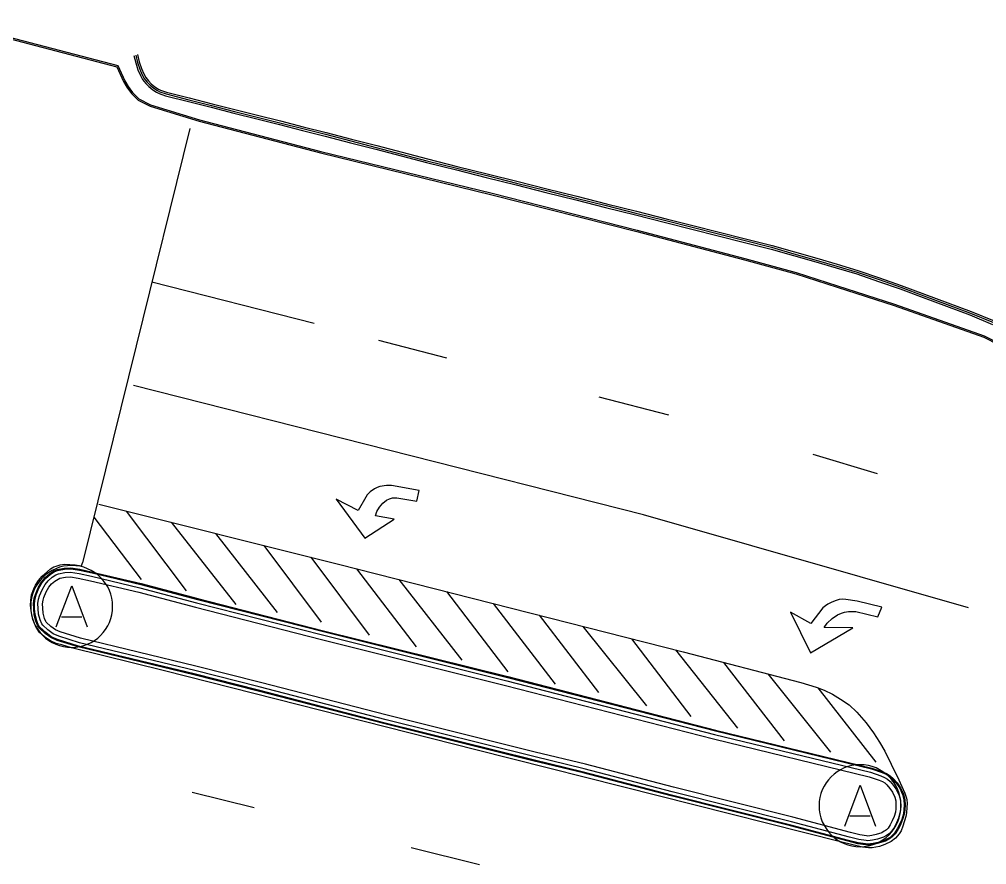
# Model space of a CAD drawing. Header units: metres. Extents: x 585772 to 587013, y 4140825 to 4141582.
# Drawn here: x 585936.07 to 585967.04, y 4140906.16 to 4140933.24 of the extents above; entities that cross this region are included whole.
import ezdxf

# ---------------------------------------------------------------- set-up
doc = ezdxf.new("R2010")
doc.units = ezdxf.units.M
doc.header["$MEASUREMENT"] = 0
for name, color, linetype, lineweight in [('BACK_OF_CURB', 5, 'Continuous', 30), ('BOTTOM_OF_CURB', 3, 'Continuous', 30), ('GUTTER', 30, 'Continuous', 30), ('MISCE_SYMBOL', 6, 'Continuous', 30), ('PAINT_STRIPE', 4, 'Continuous', 30), ('TOP_OF_CURB', 1, 'Continuous', 30)]:
    doc.layers.add(name, color=color, linetype=linetype, lineweight=lineweight)
doc.layers.add('PAVED_ROAD', color=140, linetype='Continuous', lineweight=30, true_color=0x38a9ff)

# ---------------------------------------------------------------- blocks, each defined once
blk = doc.blocks.new('SYM213')
at = {"color": 0, "linetype": 'ByBlock', "lineweight": -2}
blk.add_line((-0.125, -0.125), (0.125, -0.125), dxfattribs=at)
at = {"color": 0, "linetype": 'ByBlock', "lineweight": -2, "flags": 128}
blk.add_lwpolyline([(0, -0.5, 1), (0, 0.5, 1), (0, -0.5)], format="xyb", dxfattribs=at)
blk.add_lwpolyline([(-0.1875, -0.25), (0, 0.25), (0.1875, -0.25)], dxfattribs=at)
blk = doc.blocks.new('SYM213_1')
at = {"layer": 'MISCE_SYMBOL', "xscale": 26.246667, "yscale": 26.246667, "zscale": 26.246667}
blk.add_blockref('SYM213', (0, 0), dxfattribs=at)
blk = doc.blocks.new('SYM005')
at = {"layer": 'MISCE_SYMBOL', "xscale": 0.5, "yscale": 0.5, "zscale": 0.5}
blk.add_blockref('SYM213_1', (0, 0), dxfattribs=at)

msp = doc.modelspace()

# ---------------------------------------------------------------- linework, layer by layer
at = {"layer": 'BACK_OF_CURB'}
msp.add_polyline3d([(585939.851246, 4140932.104784, -18.635872), (585939.906051, 4140931.872895, -18.624575), (585939.97645, 4140931.657205, -18.619985), (585940.050197, 4140931.487948, -18.601052), (585940.111363, 4140931.377802, -18.577868), (585940.203902, 4140931.264183, -18.573496), (585940.291714, 4140931.167967, -18.547), (585940.408847, 4140931.075895, -18.547), (585940.518285, 4140931.004309, -18.547), (585940.588047, 4140930.969765, -18.547), (585940.780547, 4140930.90625, -18.547), (585941.506742, 4140930.720612, -18.519954), (585942.236915, 4140930.533957, -18.509992), (585942.966854, 4140930.347362, -18.517795), (585943.6966, 4140930.163963, -18.513029), (585944.426582, 4140929.980505, -18.516515), (585945.156564, 4140929.797047, -18.504295), (585945.887062, 4140929.613458, -18.53729), (585946.699026, 4140929.401711, -18.509478), (585947.510473, 4140929.190098, -18.507478), (585948.321921, 4140928.978485, -18.506904), (585949.132827, 4140928.767013, -18.508064), (585950.088292, 4140928.527341, -18.515266), (585951.0443, 4140928.287532, -18.491472), (585952.000308, 4140928.047723, -18.491394), (585952.956316, 4140927.807914, -18.489721), (585953.912324, 4140927.568106, -18.482068), (585954.868332, 4140927.328297, -18.469066), (585955.824339, 4140927.088488, -18.464816), (585956.78044, 4140926.848656, -18.463583), (585957.626716, 4140926.634941, -18.46069), (585958.4729, 4140926.421249, -18.452564), (585959.319083, 4140926.207558, -18.469336), (585960.167145, 4140925.993392, -18.452478), (585960.884835, 4140925.787295, -18.44153), (585961.601029, 4140925.581628, -18.435233), (585962.257645, 4140925.388554, -18.433572), (585962.916619, 4140925.194787, -18.432638), (585963.612499, 4140924.953885, -18.43575), (585964.306979, 4140924.713468, -18.439), (585965.053345, 4140924.436059, -18.438), (585965.79844, 4140924.159122, -18.439), (585966.545769, 4140923.881356, -18.444), (585967.276633, 4140923.576169, -18.4535)], dxfattribs=at)
msp.add_polyline3d([(585941.705732, 4140914.404716, -18.239484), (585945.739131, 4140913.370966, -18.250189), (585951.635674, 4140911.899703, -18.265078), (585958.291319, 4140910.186788, -18.278234), (585963.28104, 4140908.973883, -18.285595), (585963.601461, 4140908.865584, -18.284), (585963.702606, 4140908.822218, -18.284), (585963.77695, 4140908.775732, -18.284), (585963.840896, 4140908.718155, -18.284), (585963.942968, 4140908.601927, -18.284), (585964.027705, 4140908.476608, -18.285), (585964.099494, 4140908.319901, -18.286), (585964.130689, 4140908.198295, -18.287), (585964.136453, 4140908.072579, -18.287), (585964.130877, 4140907.94411, -18.287), (585964.116927, 4140907.839441, -18.288), (585964.075296, 4140907.695754, -18.288), (585964.01614, 4140907.555935, -18.288), (585963.954865, 4140907.435827, -18.288), (585963.884069, 4140907.330255, -18.288), (585963.827755, 4140907.270058, -18.288), (585963.799811, 4140907.248067, -18.288), (585963.761621, 4140907.22578, -18.288), (585963.680538, 4140907.17993, -18.289), (585963.499977, 4140907.122279, -18.289), (585963.360868, 4140907.090468, -18.288), (585963.235576, 4140907.073529, -18.288), (585963.196648, 4140907.078397, -18.288), (585962.974884, 4140907.108264, -18.288), (585962.681859, 4140907.187022, -18.289), (585960.832221, 4140907.676172, -18.283743), (585957.009864, 4140908.636923, -18.266), (585954.192679, 4140909.376823, -18.252449), (585952.577701, 4140909.762975, -18.247), (585947.843549, 4140910.945461, -18.228), (585943.783206, 4140911.996254, -18.211488), (585941.721275, 4140912.518363, -18.19965), (585938.028471, 4140913.411965, -18.177538), (585937.378016, 4140913.612537, -18.174), (585937.220507, 4140913.682165, -18.176), (585937.073817, 4140913.791291, -18.181666), (585936.92748, 4140913.922678, -18.185), (585936.913425, 4140913.943769, -18.185), (585936.870806, 4140914.045445, -18.187), (585936.829588, 4140914.210392, -18.193), (585936.81391, 4140914.371154, -18.196), (585936.810152, 4140914.51029, -18.199), (585936.828055, 4140914.633679, -18.201), (585936.851257, 4140914.719897, -18.203), (585936.927421, 4140914.894386, -18.205), (585937.013395, 4140915.048644, -18.208), (585937.096297, 4140915.149646, -18.211), (585937.203146, 4140915.242291, -18.214), (585937.30381, 4140915.306072, -18.216), (585937.364192, 4140915.329711, -18.217), (585937.541711, 4140915.363719, -18.218), (585937.701061, 4140915.374589, -18.219), (585937.94909, 4140915.338568, -18.221), (585938.343263, 4140915.248944, -18.223), (585939.891762, 4140914.881183, -18.233)], close=True, dxfattribs=at)
at = {"layer": 'BOTTOM_OF_CURB'}
msp.add_polyline3d([(585939.734463, 4140932.077184, -18.679), (585939.790419, 4140931.840421, -18.675), (585939.86415, 4140931.614525, -18.672), (585939.942489, 4140931.43473, -18.67), (585940.011611, 4140931.310257, -18.669), (585940.112991, 4140931.185783, -18.668), (585940.209762, 4140931.07975, -18.667), (585940.33879, 4140930.978328, -18.667), (585940.458603, 4140930.899956, -18.667), (585940.542396, 4140930.858464, -18.667), (585940.746848, 4140930.791006, -18.667), (585941.477022, 4140930.604351, -18.66925), (585942.207195, 4140930.417696, -18.668), (585942.937369, 4140930.231041, -18.667), (585943.667351, 4140930.047582, -18.664), (585944.397333, 4140929.864124, -18.661), (585945.127315, 4140929.680666, -18.66), (585945.857297, 4140929.497208, -18.65729), (585946.668744, 4140929.285595, -18.657), (585947.480192, 4140929.073982, -18.655), (585948.291639, 4140928.862369, -18.651), (585949.103087, 4140928.650756, -18.642105), (585950.059095, 4140928.410947, -18.616095), (585951.015103, 4140928.171138, -18.612595), (585951.971111, 4140927.931329, -18.631688), (585952.927119, 4140927.69152, -18.630595), (585953.883127, 4140927.451712, -18.619239), (585954.839135, 4140927.211903, -18.6245), (585955.795143, 4140926.972094, -18.62025), (585956.751151, 4140926.732285, -18.614), (585957.597334, 4140926.518594, -18.61), (585958.443518, 4140926.304902, -18.601874), (585959.289702, 4140926.09121, -18.589336), (585960.135885, 4140925.877519, -18.572478), (585960.851713, 4140925.671957, -18.56153), (585961.567542, 4140925.466394, -18.555233), (585962.223793, 4140925.273428, -18.553572), (585962.880044, 4140925.080461, -18.552638), (585963.573243, 4140924.840488, -18.55575), (585964.266442, 4140924.600514, -18.559), (585965.011537, 4140924.323577, -18.558), (585965.756633, 4140924.046641, -18.559), (585966.501729, 4140923.769704, -18.564), (585967.230394, 4140923.465436, -18.5735)], dxfattribs=at)
msp.add_polyline3d([(585941.771034, 4140914.656383, -18.361332), (585945.802879, 4140913.623032, -18.374), (585951.699548, 4140912.151736, -18.391968), (585958.354429, 4140910.439018, -18.408934), (585963.35351, 4140909.223838, -18.422913), (585963.694461, 4140909.108601, -18.422), (585963.823469, 4140909.053287, -18.42), (585963.934048, 4140908.984144, -18.418), (585964.026197, 4140908.901173, -18.415), (585964.149158, 4140908.76116, -18.411), (585964.255129, 4140908.604437, -18.407), (585964.34556, 4140908.407039, -18.403), (585964.389189, 4140908.236957, -18.399), (585964.396712, 4140908.072897, -18.399), (585964.39013, 4140907.921254, -18.4), (585964.372076, 4140907.785791, -18.402), (585964.320742, 4140907.608617, -18.407), (585964.251967, 4140907.446062, -18.411), (585964.17943, 4140907.303879, -18.413), (585964.088301, 4140907.167986, -18.415), (585964.0041, 4140907.077978, -18.419), (585963.94643, 4140907.032597, -18.421), (585963.891141, 4140907.00033, -18.421), (585963.78517, 4140906.940407, -18.422), (585963.56862, 4140906.871264, -18.424), (585963.407359, 4140906.834388, -18.425), (585963.236884, 4140906.811341, -18.425), (585963.163164, 4140906.82056, -18.425), (585962.923577, 4140906.852826, -18.425), (585962.614878, 4140906.935797, -18.423), (585960.767292, 4140907.424404, -18.414), (585956.945149, 4140908.385102, -18.395), (585954.129417, 4140909.124621, -18.378674), (585952.515964, 4140909.510408, -18.372), (585947.779474, 4140910.693477, -18.354), (585943.718725, 4140911.744376, -18.339194), (585941.658787, 4140912.26598, -18.335), (585937.959523, 4140913.161145, -18.33289), (585937.286836, 4140913.368573, -18.33), (585937.088716, 4140913.456153, -18.329), (585936.909025, 4140913.589829, -18.327), (585936.729335, 4140913.751161, -18.326), (585936.68326, 4140913.820304, -18.325), (585936.623363, 4140913.963198, -18.325), (585936.572682, 4140914.166017, -18.325), (585936.554252, 4140914.355006, -18.325), (585936.549644, 4140914.525558, -18.326), (585936.57297, 4140914.686314, -18.327), (585936.605222, 4140914.806161, -18.328), (585936.694175, 4140915.009952, -18.329), (585936.797635, 4140915.195582, -18.331), (585936.909313, 4140915.331644, -18.333), (585937.047537, 4140915.451491, -18.336), (585937.18576, 4140915.539072, -18.341), (585937.291731, 4140915.580557, -18.342), (585937.508281, 4140915.622043, -18.345), (585937.711009, 4140915.635871, -18.347), (585937.996671, 4140915.594386, -18.351), (585938.402126, 4140915.502196, -18.353), (585939.954836, 4140915.133436, -18.357378)], close=True, dxfattribs=at)
at = {"layer": 'GUTTER'}
msp.add_polyline3d([(585933.577166, 4140933.236506, -18.672071), (585939.221289, 4140931.752778, -18.639651), (585939.443148, 4140931.26752, -18.635), (585939.547967, 4140931.090054, -18.631), (585939.693102, 4140930.888388, -18.628), (585939.894678, 4140930.686722, -18.625), (585940.269609, 4140930.496652, -18.626), (585941.835853, 4140930.016688, -18.624046), (585945.723243, 4140929.007351, -18.615747), (585951.202451, 4140927.66451, -18.6034), (585955.850034, 4140926.484009, -18.590147), (585959.300004, 4140925.578782, -18.577541), (585960.940327, 4140925.13058, -18.574927), (585962.266696, 4140924.700686, -18.576209), (585964.091335, 4140924.117494, -18.578717), (585966.964546, 4140923.097569, -18.588007), (585971.710019, 4140920.671279, -18.605197), (585974.168519, 4140919.295572, -18.616351), (585975.106855, 4140918.900308, -18.621217), (585977.622017, 4140918.056841, -18.626392), (585989.282477, 4140915.099413, -18.642571), (585997.3011, 4140913.202937, -18.653698)], dxfattribs=at)
at = {"layer": 'PAINT_STRIPE', "extrusion": (-0.9709218389669378, 0.2393967055261612, 5.291099609e-07), "elevation": 422421.518843, "flags": 128}
msp.add_lwpolyline([(-4160791.591476, -18.836507), (-4160784.42188, -18.71077), (-4160777.252284, -18.584507)], dxfattribs=at)
at = {"layer": 'PAINT_STRIPE', "extrusion": (0.0019860982009714, -0.0005048944291926, 0.9999979002455711), "elevation": -945.530844, "flags": 128}
msp.add_lwpolyline([(585939.189602, 4140924.87418), (585944.391902, 4140923.551684)], dxfattribs=at)
at = {"layer": 'PAINT_STRIPE', "extrusion": (-0.000430452393472, 0.0001115183281909, 0.999999901137195), "elevation": 191.018275, "flags": 128}
msp.add_lwpolyline([(585947.504425, 4140922.964243), (585949.681444, 4140922.400238)], dxfattribs=at)
at = {"layer": 'PAINT_STRIPE', "extrusion": (-0.0029409857287644, 0.0007648930019491, 0.9999953827601599), "elevation": 1425.542511, "flags": 128}
msp.add_lwpolyline([(585952.03424, 4140921.269962), (585954.263597, 4140920.690152)], dxfattribs=at)
at = {"layer": 'PAINT_STRIPE', "extrusion": (-0.0004461536933846, 0.0001341344686503, 0.9999998914774073), "elevation": 275.490137, "flags": 128}
msp.add_lwpolyline([(585961.407208, 4140919.3085), (585963.462788, 4140918.690497)], dxfattribs=at)
at = {"layer": 'PAINT_STRIPE', "extrusion": (-0.0195243978523643, 0.0260077511306971, 0.9994710574947262), "elevation": 96237.431528, "flags": 128}
msp.add_lwpolyline([(-2954655.533959, -2958254.846507), (-2954655.533959, -2958251.648558)], dxfattribs=at)
at = {"layer": 'PAINT_STRIPE', "extrusion": (-0.0256420574249542, 0.0337281080381246, 0.9991020466494822), "elevation": 124622.248773, "flags": 128}
msp.add_lwpolyline([(-2972582.526287, -2939173.738387), (-2972582.526287, -2939171.236536)], dxfattribs=at)
at = {"layer": 'PAINT_STRIPE', "extrusion": (-0.0199082623928917, 0.0253227449190461, 0.9994810751976551), "elevation": 93175.91581, "flags": 128}
msp.add_lwpolyline([(-3019918.869146, -2891700.136363), (-3019918.869146, -2891696.783523)], dxfattribs=at)
at = {"layer": 'PAINT_STRIPE', "extrusion": (-0.0185248552024107, 0.0238439663756793, 0.9995440435554629), "elevation": 87862.973507, "flags": 128}
msp.add_lwpolyline([(-3003236.162603, -2909187.650397), (-3003236.162603, -2909184.437886)], dxfattribs=at)
at = {"layer": 'PAINT_STRIPE', "extrusion": (-0.017685057705601, 0.0237410457054766, 0.9995617046899905), "elevation": 87928.822719, "flags": 128}
msp.add_lwpolyline([(-2943628.608394, -2969484.448219), (-2943628.608394, -2969481.374313)], dxfattribs=at)
at = {"layer": 'PAINT_STRIPE', "extrusion": (-0.0170789241007118, 0.0227890269822093, 0.9995944030459385), "elevation": 84341.716182, "flags": 128}
msp.add_lwpolyline([(-2952237.150015, -2961030.172703), (-2952237.150015, -2961027.047547)], dxfattribs=at)
at = {"layer": 'PAINT_STRIPE', "extrusion": (-0.016899225319366, 0.0222434795086148, 0.9996097457522886), "elevation": 82187.904297, "flags": 128}
msp.add_lwpolyline([(-2971619.489758, -2941638.79731), (-2971619.489758, -2941635.647124)], dxfattribs=at)
at = {"layer": 'PAINT_STRIPE', "extrusion": (-0.0166981507844788, 0.0214023102478818, 0.9996314885378673), "elevation": 78822.477991, "flags": 128}
msp.add_lwpolyline([(-3009183.002792, -2903294.587062), (-3009183.002792, -2903291.308454)], dxfattribs=at)
at = {"layer": 'PAINT_STRIPE', "extrusion": (-0.0176442207475703, 0.0231503863393229, 0.9995762807742845), "elevation": 85506.725926, "flags": 128}
msp.add_lwpolyline([(-2976124.640049, -2936985.541712), (-2976124.640049, -2936982.312327)], dxfattribs=at)
at = {"layer": 'PAINT_STRIPE', "extrusion": (-0.0179637340221658, 0.0233982568994078, 0.9995648182254367), "elevation": 86345.880616, "flags": 128}
msp.add_lwpolyline([(-2986452.995811, -2926457.728403), (-2986452.995811, -2926454.474024)], dxfattribs=at)
at = {"layer": 'PAINT_STRIPE', "extrusion": (-0.0163328470390689, 0.0213717788404327, 0.9996381771305026), "elevation": 78909.997043, "flags": 128}
msp.add_lwpolyline([(-2979964.353508, -2933273.977119), (-2979964.353508, -2933270.854237)], dxfattribs=at)
at = {"layer": 'PAINT_STRIPE', "extrusion": (-0.0163006242874704, 0.0203631236855299, 0.9996597585386773), "elevation": 74752.094221, "flags": 128}
msp.add_lwpolyline([(-3045230.674411, -2865570.015083), (-3045230.674411, -2865566.756361)], dxfattribs=at)
at = {"layer": 'PAINT_STRIPE', "extrusion": (-0.0152672438778133, 0.0199534857051727, 0.9996843350141029), "elevation": 73661.300064, "flags": 128}
msp.add_lwpolyline([(-2981663.167375, -2931683.229062), (-2981663.167375, -2931680.084695)], dxfattribs=at)
at = {"layer": 'PAINT_STRIPE', "extrusion": (-0.0143710276498869, 0.018162309409519, 0.9997317660658779), "elevation": 66769.308357, "flags": 128}
msp.add_lwpolyline([(-3028965.228304, -2882952.993271), (-3028965.228304, -2882949.798137)], dxfattribs=at)
at = {"layer": 'PAINT_STRIPE', "extrusion": (-0.0134829474455857, 0.0173906019506598, 0.9997578592299105), "elevation": 64094.082705, "flags": 128}
msp.add_lwpolyline([(-3000303.743503, -2912829.270601), (-3000303.743503, -2912826.089516)], dxfattribs=at)
at = {"layer": 'PAINT_STRIPE', "extrusion": (-0.0145752406166707, 0.0182297773799207, 0.9997275816829526), "elevation": 66928.965339, "flags": 128}
msp.add_lwpolyline([(-3043541.937413, -2867555.851176), (-3043541.937413, -2867552.637828)], dxfattribs=at)
at = {"layer": 'PAINT_STRIPE', "extrusion": (-0.014452143999934, 0.0185027697180756, 0.999724353532795), "elevation": 68131.499092, "flags": 128}
msp.add_lwpolyline([(-3010773.358089, -2901913.78627), (-3010773.358089, -2901910.762164)], dxfattribs=at)
at = {"layer": 'PAINT_STRIPE', "extrusion": (0.0094520219682701, -0.0023478576078089, 0.999952572297989), "elevation": -4202.315779, "flags": 128}
msp.add_lwpolyline([(585915.594321, 4140910.029213), (585917.587306, 4140909.534184)], dxfattribs=at)
at = {"layer": 'PAINT_STRIPE', "extrusion": (0.0047149553429929, -0.0011897927903856, 0.9999881767247198), "elevation": -2182.548207, "flags": 128}
msp.add_lwpolyline([(585942.183039, 4140907.044892), (585944.376376, 4140906.491422)], dxfattribs=at)
at = {"layer": 'PAINT_STRIPE'}
for points in [[(585966.462139, 4140914.380508, -18.499), (585956.051036, 4140917.358822, -18.490922), (585947.888093, 4140919.434765, -18.4875), (585939.725151, 4140921.510708, -18.481)], [(585946.919077, 4140917.502399, -18.449), (585946.214137, 4140917.86194, -18.452), (585947.131019, 4140916.612765, -18.449806), (585948.066331, 4140917.221219, -18.451), (585947.467363, 4140917.331847, -18.45), (585947.518045, 4140917.470132, -18.452), (585947.600979, 4140917.608417, -18.454), (585947.70695, 4140917.737483, -18.456), (585947.826744, 4140917.834283, -18.459), (585947.918893, 4140917.875768, -18.461), (585948.015649, 4140917.908035, -18.462), (585948.149265, 4140917.908035, -18.465), (585948.793444, 4140917.805761, -18.469826), (585948.867163, 4140918.146865, -18.471245), (585947.982533, 4140918.308197, -18.471), (585947.82588, 4140918.303588, -18.47), (585947.613937, 4140918.271321, -18.468), (585947.521788, 4140918.243664, -18.467), (585947.438854, 4140918.197569, -18.465), (585947.296023, 4140918.105379, -18.462), (585947.199267, 4140918.008579, -18.459), (585947.1578, 4140917.930218, -18.457), (585946.918443, 4140917.502722, -18.446)], [(585938.608931, 4140917.704763, -18.404), (585946.286954, 4140915.786058, -18.416744), (585957.324886, 4140912.971381, -18.43), (585961.093706, 4140911.992366, -18.434), (585961.580943, 4140911.838441, -18.433), (585961.836327, 4140911.743617, -18.434), (585962.09961, 4140911.617185, -18.434), (585962.362893, 4140911.456511, -18.434), (585962.637817, 4140911.276329, -18.43), (585962.882012, 4140911.045854, -18.428), (585963.181496, 4140910.695532, -18.427), (585963.421083, 4140910.382086, -18.426), (585963.609989, 4140910.077859, -18.426274), (585963.78392, 4140909.790629, -18.429), (585963.979736, 4140909.375774, -18.43), (585964.228539, 4140908.873338, -18.432), (585964.421475, 4140908.450272, -18.433), (585964.476107, 4140908.28894, -18.433), (585964.488283, 4140908.233749, -18.433), (585964.498815, 4140908.123121, -18.433), (585964.488283, 4140907.986153, -18.433), (585964.475119, 4140907.820211, -18.433), (585964.451424, 4140907.704315, -18.433), (585964.358781, 4140907.393997, -18.433), (585964.298226, 4140907.235957, -18.432), (585964.235038, 4140907.143767, -18.432), (585964.121827, 4140907.004165, -18.431), (585963.977021, 4140906.898805, -18.431), (585963.779559, 4140906.806615, -18.43), (585963.611058, 4140906.743399, -18.429), (585963.489948, 4140906.717059, -18.429), (585963.377066, 4140906.699444, -18.428), (585963.255956, 4140906.69681, -18.428), (585963.05981, 4140906.715248, -18.428), (585962.354871, 4140906.885799, -18.426381), (585950.683973, 4140909.839121, -18.382694), (585940.718702, 4140912.365396, -18.345907), (585937.738342, 4140913.107196, -18.336), (585937.426764, 4140913.199386, -18.335), (585937.247073, 4140913.240872, -18.332), (585937.062775, 4140913.323843, -18.331), (585936.869263, 4140913.452909, -18.33), (585936.703394, 4140913.609632, -18.329), (585936.583601, 4140913.807841, -18.329), (585936.500667, 4140914.006049, -18.328), (585936.463807, 4140914.158163, -18.327), (585936.44077, 4140914.296448, -18.328), (585936.425796, 4140914.460949, -18.328), (585936.430403, 4140914.626891, -18.329), (585936.456443, 4140914.796335, -18.33), (585936.526071, 4140914.989899, -18.331), (585936.585881, 4140915.109082, -18.332), (585936.674598, 4140915.255759, -18.333), (585936.800974, 4140915.397995, -18.335), (585936.958943, 4140915.540231, -18.337), (585937.066889, 4140915.632421, -18.338), (585937.169569, 4140915.693003, -18.339), (585937.245921, 4140915.724611, -18.34), (585937.369664, 4140915.758853, -18.341), (585937.506571, 4140915.779925, -18.343), (585937.849661, 4140915.766097, -18.346), (585938.054364, 4140915.735147, -18.348), (585938.088722, 4140915.821277, -18.348)]]:
    msp.add_polyline3d(points, dxfattribs=at)
msp.add_polyline3d([(585961.404823, 4140913.885497, -18.455128), (585960.75978, 4140914.245038, -18.455), (585961.395608, 4140912.940549, -18.455541), (585962.754805, 4140913.747212, -18.461), (585961.833315, 4140913.756431, -18.453), (585961.935337, 4140913.894716, -18.454), (585962.090674, 4140914.047488, -18.456), (585962.267074, 4140914.16075, -18.459), (585962.388184, 4140914.216064, -18.46), (585962.488231, 4140914.247672, -18.461), (585962.614818, 4140914.265663, -18.462), (585962.846507, 4140914.265663, -18.464), (585963.558593, 4140914.099721, -18.473), (585963.681019, 4140914.401973, -18.474028), (585962.888538, 4140914.599523, -18.47), (585962.530967, 4140914.656483, -18.469), (585962.417756, 4140914.659117, -18.468), (585962.317708, 4140914.648581, -18.467), (585962.191333, 4140914.609071, -18.465), (585962.064957, 4140914.559025, -18.463), (585961.957011, 4140914.506345, -18.462), (585961.878026, 4140914.451031, -18.46), (585961.796409, 4140914.387815, -18.459)], close=True, dxfattribs=at)
at = {"layer": 'PAVED_ROAD'}
msp.add_polyline3d([(585933.56533, 4140933.19148, -18.668214), (585939.18812, 4140931.71336, -18.636665), (585939.401822, 4140931.245943, -18.633), (585939.508952, 4140931.064566, -18.629), (585939.657514, 4140930.858138, -18.626), (585939.867002, 4140930.648556, -18.623), (585940.252135, 4140930.453315, -18.623), (585941.823177, 4140929.97188, -18.623), (585945.711851, 4140928.96221, -18.616011), (585951.191179, 4140927.619339, -18.601342), (585955.838395, 4140926.438931, -18.585807), (585959.28796, 4140925.533811, -18.574418), (585960.927007, 4140925.085958, -18.572275), (585962.252432, 4140924.656369, -18.573839), (585964.076457, 4140924.073373, -18.576714), (585966.946082, 4140923.054722, -18.586448), (585971.688047, 4140920.630225, -18.604), (585974.148052, 4140919.253676, -18.613742), (585975.090394, 4140918.856724, -18.618499), (585977.608874, 4140918.012144, -18.623546), (585989.271396, 4140915.054194, -18.63945), (585997.290385, 4140913.157631, -18.652899)], dxfattribs=at)
msp.add_polyline3d([(585941.778316, 4140914.684448, -18.365487), (585945.809988, 4140913.651141, -18.378), (585951.706671, 4140912.179842, -18.39664), (585958.361467, 4140910.467146, -18.414362), (585963.361591, 4140909.251712, -18.424172), (585963.704832, 4140909.135701, -18.423), (585963.836947, 4140909.079055, -18.422), (585963.951567, 4140909.007386, -18.421), (585964.046861, 4140908.921583, -18.42), (585964.172152, 4140908.778917, -18.418), (585964.280491, 4140908.618692, -18.416), (585964.373, 4140908.416756, -18.415), (585964.418016, 4140908.241269, -18.415), (585964.425735, 4140908.072932, -18.416), (585964.41904, 4140907.918705, -18.417), (585964.400529, 4140907.779808, -18.419), (585964.348114, 4140907.5989, -18.421), (585964.278265, 4140907.433809, -18.423), (585964.204472, 4140907.289165, -18.425), (585964.111077, 4140907.149891, -18.427), (585964.023766, 4140907.056559, -18.428), (585963.962781, 4140907.008568, -18.428), (585963.905585, 4140906.975189, -18.429), (585963.796838, 4140906.913696, -18.429), (585963.576275, 4140906.843272, -18.43), (585963.412544, 4140906.805831, -18.43), (585963.237029, 4140906.782102, -18.43), (585963.159431, 4140906.791807, -18.43), (585962.917856, 4140906.824341, -18.428), (585962.607409, 4140906.907782, -18.425), (585960.760051, 4140907.396328, -18.416), (585956.937932, 4140908.35702, -18.394497), (585954.122362, 4140909.096496, -18.378037), (585952.509079, 4140909.482243, -18.371), (585947.772329, 4140910.665377, -18.355), (585943.711534, 4140911.716288, -18.341008), (585941.651818, 4140912.237835, -18.3364), (585937.951834, 4140913.133175, -18.335), (585937.276668, 4140913.341367, -18.334), (585937.074019, 4140913.430949, -18.333), (585936.890648, 4140913.567363, -18.332), (585936.707238, 4140913.732035, -18.33), (585936.657593, 4140913.806536, -18.33), (585936.59577, 4140913.954027, -18.329), (585936.544032, 4140914.161068, -18.329), (585936.525296, 4140914.353205, -18.328), (585936.520594, 4140914.52726, -18.329), (585936.544523, 4140914.692184, -18.329), (585936.577785, 4140914.815781, -18.33), (585936.668165, 4140915.022839, -18.331), (585936.773574, 4140915.211968, -18.334), (585936.888462, 4140915.35194, -18.336), (585937.030184, 4140915.47482, -18.339), (585937.172596, 4140915.565055, -18.342), (585937.283651, 4140915.608531, -18.344), (585937.504553, 4140915.65085, -18.347), (585937.712118, 4140915.665009, -18.35), (585938.001977, 4140915.622914, -18.352), (585938.40869, 4140915.530437, -18.356), (585939.96187, 4140915.161566, -18.362)], close=True, dxfattribs=at)
at = {"layer": 'TOP_OF_CURB'}
msp.add_polyline3d([(585939.792855, 4140932.090984, -18.636356), (585939.848235, 4140931.856658, -18.625471), (585939.9203, 4140931.635865, -18.62059), (585939.996343, 4140931.461339, -18.605296), (585940.061487, 4140931.344029, -18.582996), (585940.158446, 4140931.224983, -18.575206), (585940.250738, 4140931.123859, -18.547), (585940.373818, 4140931.027111, -18.547), (585940.488444, 4140930.952132, -18.547), (585940.565221, 4140930.914115, -18.547), (585940.763697, 4140930.848628, -18.547), (585941.491882, 4140930.662482, -18.519347), (585942.222055, 4140930.475826, -18.509884), (585942.952112, 4140930.289201, -18.517652), (585943.681976, 4140930.105773, -18.512529), (585944.411957, 4140929.922314, -18.516515), (585945.141939, 4140929.738856, -18.504636), (585945.87218, 4140929.555333, -18.53729), (585946.683885, 4140929.343653, -18.508983), (585947.495333, 4140929.13204, -18.506983), (585948.30678, 4140928.920427, -18.506405), (585949.117957, 4140928.708885, -18.507761), (585950.073693, 4140928.469144, -18.515266), (585951.029701, 4140928.229335, -18.491276), (585951.985709, 4140927.989526, -18.491199), (585952.941717, 4140927.749717, -18.490006), (585953.897725, 4140927.509909, -18.481997), (585954.853733, 4140927.2701, -18.468708), (585955.809741, 4140927.030291, -18.464458), (585956.765795, 4140926.790471, -18.463673), (585957.612025, 4140926.576767, -18.460278), (585958.458209, 4140926.363076, -18.452151), (585959.304392, 4140926.149384, -18.469336), (585960.151515, 4140925.935455, -18.452478), (585960.868274, 4140925.729626, -18.44153), (585961.584285, 4140925.524011, -18.435233), (585962.240719, 4140925.330991, -18.433572), (585962.898332, 4140925.137624, -18.432638), (585963.592871, 4140924.897186, -18.43575), (585964.28671, 4140924.656991, -18.439), (585965.032441, 4140924.379818, -18.438), (585965.777537, 4140924.102881, -18.439), (585966.523749, 4140923.82553, -18.444), (585967.253513, 4140923.520802, -18.4535)], dxfattribs=at)
msp.add_polyline3d([(585941.743175, 4140914.54902, -18.239484), (585945.775684, 4140913.515498, -18.250189), (585951.672299, 4140912.044216, -18.265078), (585958.327506, 4140910.331415, -18.278234), (585963.322593, 4140909.117205, -18.285595), (585963.654786, 4140909.004928, -18.284), (585963.771908, 4140908.954711, -18.284), (585963.867028, 4140908.895234, -18.284), (585963.947146, 4140908.823096, -18.284), (585964.061196, 4140908.693229, -18.284), (585964.158108, 4140908.549904, -18.285), (585964.240586, 4140908.369865, -18.286), (585964.278911, 4140908.220464, -18.287), (585964.285683, 4140908.072761, -18.287), (585964.27953, 4140907.931004, -18.287), (585964.263227, 4140907.808679, -18.288), (585964.216033, 4140907.64579, -18.288), (585964.151361, 4140907.492935, -18.288), (585964.083628, 4140907.36017, -18.288), (585964.001174, 4140907.237212, -18.288), (585963.92887, 4140907.159921, -18.288), (585963.883881, 4140907.124518, -18.288), (585963.835887, 4140907.096509, -18.288), (585963.740533, 4140907.04259, -18.289), (585963.539336, 4140906.978349, -18.289), (585963.387525, 4140906.943634, -18.288), (585963.236326, 4140906.923193, -18.288), (585963.177449, 4140906.930556, -18.288), (585962.945465, 4140906.961798, -18.288), (585962.643453, 4140907.042972, -18.289), (585960.794991, 4140907.531811, -18.283743), (585956.972757, 4140908.492531, -18.266), (585954.156405, 4140909.232213, -18.252449), (585952.542301, 4140909.618156, -18.247), (585947.806809, 4140910.800976, -18.228), (585943.746233, 4140911.85183, -18.211488), (585941.685445, 4140912.373649, -18.19965), (585937.988937, 4140913.268147, -18.177538), (585937.325734, 4140913.47265, -18.174), (585937.144939, 4140913.552572, -18.176), (585936.979327, 4140913.675774, -18.181666), (585936.813865, 4140913.824332, -18.185), (585936.781451, 4140913.872975, -18.185), (585936.728925, 4140913.998285, -18.187), (585936.68228, 4140914.184947, -18.193), (585936.665025, 4140914.361895, -18.196), (585936.660779, 4140914.519044, -18.199), (585936.681791, 4140914.663859, -18.201), (585936.710183, 4140914.76936, -18.203), (585936.79368, 4140914.96065, -18.205), (585936.88968, 4140915.132897, -18.208), (585936.989082, 4140915.254002, -18.211), (585937.113921, 4140915.362244, -18.214), (585937.236121, 4140915.439672, -18.216), (585937.322644, 4140915.473544, -18.217), (585937.522543, 4140915.511839, -18.218), (585937.706765, 4140915.524406, -18.219), (585937.976372, 4140915.485252, -18.221), (585938.377015, 4140915.394156, -18.223), (585939.927928, 4140915.025823, -18.233)], close=True, dxfattribs=at)

# ---------------------------------------------------------------- block references
at = {"layer": 'MISCE_SYMBOL', "xscale": 0.2, "yscale": 0.2, "zscale": 0.2}
for p in [(585937.7412, 4140914.4295, -18.1538), (585962.9865, 4140908.0448, -18.2515)]:
    msp.add_blockref('SYM005', p, dxfattribs=at)

doc.saveas('drawing.dxf')
